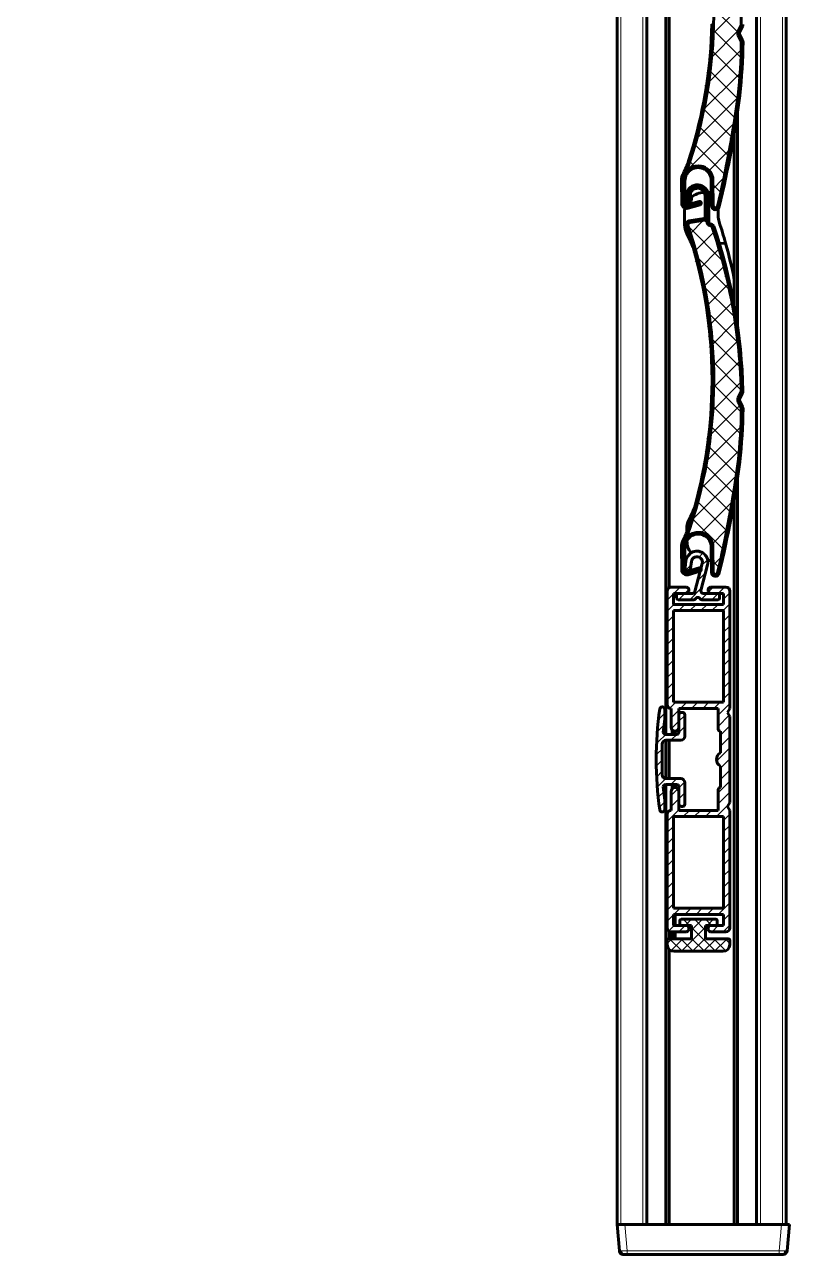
# Model space of a CAD drawing. Header units: millimetres. Extents: x 0 to 841, y 0 to 594.
# Drawn here: x 588.1 to 636.9, y 216.1 to 294.6 of the extents above; entities that cross this region are included whole.
import ezdxf

# ---------------------------------------------------------------- set-up
doc = ezdxf.new("R2010")
doc.units = ezdxf.units.MM
doc.linetypes.add('K5LT_BASIC', pattern=[0])
doc.linetypes.add('K5LT_THIN', pattern=[0])
doc.layers.add('Системный слой (1)', color=7, linetype='Continuous', true_color=0x909090)
pattern_1 = [(45, (0, 0), (-0.3535534, 0.3535534), [])]

# ---------------------------------------------------------------- blocks, each defined once
blk = doc.blocks.new('U705')
at = {"layer": 'Системный слой (1)', "color": 5, "linetype": 'K5LT_BASIC', "lineweight": 60, "true_color": 0x0000ff}
blk.add_line((634.802, 217.992), (634.802, 381.25), dxfattribs=at)
blk = doc.blocks.new('U706')
at = {"layer": 'Системный слой (1)', "color": 7, "linetype": 'K5LT_THIN', "lineweight": 18}
blk.add_line((627.552, 217.992), (627.552, 380.883), dxfattribs=at)
blk = doc.blocks.new('U707')
at = {"layer": 'Системный слой (1)', "color": 7, "linetype": 'K5LT_THIN', "lineweight": 18}
blk.add_line((635.052, 217.992), (635.052, 381.236), dxfattribs=at)
blk = doc.blocks.new('U708')
at = {"layer": 'Системный слой (1)', "color": 5, "linetype": 'K5LT_BASIC', "lineweight": 60, "true_color": 0x0000ff}
blk.add_line((627.802, 217.992), (627.802, 380.869), dxfattribs=at)
blk = doc.blocks.new('U709')
at = {"layer": 'Системный слой (1)', "color": 7, "linetype": 'K5LT_THIN', "lineweight": 18}
blk.add_line((626.152, 217.992), (626.152, 381.029), dxfattribs=at)
blk = doc.blocks.new('U710')
at = {"layer": 'Системный слой (1)', "color": 5, "linetype": 'K5LT_BASIC', "lineweight": 60, "true_color": 0x0000ff}
blk.add_line((625.902, 217.992), (625.902, 381.059), dxfattribs=at)
blk = doc.blocks.new('U711')
at = {"layer": 'Системный слой (1)', "color": 5, "linetype": 'K5LT_BASIC', "lineweight": 60, "true_color": 0x0000ff}
blk.add_line((636.702, 217.992), (636.702, 381.059), dxfattribs=at)
blk = doc.blocks.new('U712')
at = {"layer": 'Системный слой (1)', "color": 7, "linetype": 'K5LT_THIN', "lineweight": 18}
blk.add_line((636.452, 217.992), (636.452, 381.09), dxfattribs=at)
blk = doc.blocks.new('U754')
at = {"layer": 'Системный слой (1)', "color": 5, "linetype": 'K5LT_BASIC', "lineweight": 60, "true_color": 0x0000ff}
blk.add_line((629.218, 258.655), (629.218, 380.859), dxfattribs=at)
blk = doc.blocks.new('U755')
at = {"layer": 'Системный слой (1)', "color": 5, "linetype": 'K5LT_BASIC', "lineweight": 60, "true_color": 0x0000ff}
blk.add_line((629.021, 249.292), (629.021, 380.853), dxfattribs=at)

msp = doc.modelspace()

# ---------------------------------------------------------------- hatches: boundary and pattern name
at = {"layer": 'Системный слой (1)'}
h = msp.add_hatch(dxfattribs=at)
h.set_pattern_fill('Неметалл', angle=45, style=0, pattern_type=0)
h.set_pattern_definition([(45, (0, 0), (-0.7071068, 0.7071068), []), (135, (0, 0), (-0.7071068, -0.7071068), [])])
h.paths.add_polyline_path([(633.7903, 386.2725), (633.6311, 388.281), (632.6673, 393.4643), (631.9707, 395.7632), (631.8979, 395.8412), (631.8366, 395.8537), (631.8292, 395.854), (631.6896, 395.933), (631.6453, 396.0567), (631.643, 396.3575), (631.638, 396.3528), (631.5472, 396.2295), (631.4771, 396.2035), (630.568, 396.05), (630.4554, 395.9794), (630.4257, 395.8498), (630.4327, 395.8222), (631.6465, 391.064), (632.073, 386.1719), (632.0731, 386.1526), (632.1547, 386.1622), (632.7232, 386.2183), (633.2916, 386.2572)])
h.paths.add_polyline_path([(633.2629, 381.2553), (632.7232, 381.2183), (632.1547, 381.1622), (631.5863, 381.095), (631.0208, 381.0242), (630.3432, 378.8532), (630.3257, 378.8235), (630.958, 379.1823), (631.6589, 378.9889), (632.0178, 378.3565), (632.025, 378.2468), (632.0373, 376.6361), (632.0789, 376.538), (632.1776, 376.4979), (632.2758, 376.5395), (632.312, 376.6046)])
h.paths.add_polyline_path([(631.643, 375.8804), (631.638, 375.8756), (631.5472, 375.7524), (631.4771, 375.7264), (630.568, 375.5729), (630.4554, 375.5023), (630.4257, 375.3727), (630.4327, 375.3451), (631.6465, 370.5869), (632.073, 365.6948), (631.7008, 360.7982), (630.5398, 356.0268), (630.3432, 355.4532), (630.3257, 355.4235), (630.958, 355.7823), (631.6589, 355.5889), (632.0178, 354.9565), (632.025, 354.8468), (632.0373, 353.2361), (632.0789, 353.138), (632.1776, 353.0979), (632.2758, 353.1395), (632.312, 353.2046), (633.6305, 360.2971), (633.832, 363.6899), (633.8162, 363.7587), (633.6369, 364.1166), (633.6204, 364.3457), (633.6358, 364.3831), (633.8104, 364.7393), (633.8257, 364.8086), (633.6311, 367.8039), (632.6673, 372.9871), (631.9707, 375.2861), (631.8979, 375.3641), (631.8366, 375.3766), (631.8292, 375.3769), (631.6896, 375.4558), (631.6453, 375.5796)])
h.paths.add_polyline_path([(632.0373, 397.1133), (632.0789, 397.0151), (632.1777, 396.975), (632.2758, 397.0166), (632.312, 397.0817), (633.6305, 404.1742), (633.832, 407.5671), (633.8162, 407.6358), (633.6369, 407.9938), (633.6204, 408.2228), (633.6358, 408.2602), (633.8105, 408.6164), (633.8257, 408.6857), (633.6311, 411.681), (632.6673, 416.8643), (631.9707, 419.1632), (631.8979, 419.2412), (631.8366, 419.2537), (631.8292, 419.254), (631.6896, 419.333), (631.6453, 419.4567), (631.643, 419.7575), (631.638, 419.7528), (631.5472, 419.6295), (631.4771, 419.6035), (630.568, 419.45), (630.4554, 419.3794), (630.4257, 419.2498), (630.4327, 419.2222), (631.6465, 414.464), (632.073, 409.5719), (631.7008, 404.6753), (630.5398, 399.9039), (630.3432, 399.3303), (630.3257, 399.3006), (630.958, 399.6594), (631.6589, 399.466), (632.0178, 398.8336), (632.025, 398.7239)])
h.paths.add_polyline_path([(631.643, 352.4804), (631.638, 352.4756), (631.5472, 352.3524), (631.4771, 352.3264), (630.568, 352.1729), (630.4554, 352.1023), (630.4257, 351.9727), (630.4327, 351.9451), (631.6465, 347.1869), (632.073, 342.2948), (631.7008, 337.3982), (630.5398, 332.6268), (630.3432, 332.0532), (630.3257, 332.0235), (630.958, 332.3823), (631.6589, 332.1889), (632.0178, 331.5565), (632.025, 331.4468), (632.0373, 329.8361), (632.0789, 329.738), (632.1776, 329.6979), (632.2758, 329.7395), (632.312, 329.8046), (633.6305, 336.8971), (633.832, 340.2899), (633.8162, 340.3587), (633.6369, 340.7166), (633.6204, 340.9457), (633.6358, 340.9831), (633.8104, 341.3393), (633.8257, 341.4086), (633.6311, 344.4039), (632.6673, 349.5871), (631.9707, 351.8861), (631.8979, 351.9641), (631.8366, 351.9766), (631.8292, 351.9769), (631.6896, 352.0558), (631.6453, 352.1796)])
h.paths.add_polyline_path([(632.0373, 420.5133), (632.0789, 420.4151), (632.1777, 420.375), (632.2758, 420.4166), (632.312, 420.4817), (633.6305, 427.5742), (633.832, 430.9671), (633.8162, 431.0358), (633.6369, 431.3938), (633.6204, 431.6228), (633.6358, 431.6602), (633.8105, 432.0164), (633.8257, 432.0857), (633.6311, 435.081), (632.6673, 440.2643), (631.9707, 442.5632), (631.8979, 442.6412), (631.8366, 442.6537), (631.8292, 442.654), (631.6896, 442.733), (631.6453, 442.8567), (631.643, 443.1575), (631.638, 443.1528), (631.5472, 443.0295), (631.4771, 443.0035), (630.568, 442.85), (630.4554, 442.7794), (630.4257, 442.6498), (630.4327, 442.6222), (631.6465, 437.864), (632.073, 432.9719), (631.7008, 428.0753), (630.5398, 423.3039), (630.3432, 422.7303), (630.3257, 422.7006), (630.958, 423.0594), (631.6589, 422.866), (632.0178, 422.2336), (632.025, 422.1239)])
h.paths.add_polyline_path([(631.643, 329.0804), (631.638, 329.0756), (631.5472, 328.9524), (631.4771, 328.9264), (630.568, 328.7729), (630.4554, 328.7023), (630.4257, 328.5727), (630.4327, 328.5451), (631.6465, 323.7869), (632.073, 318.8948), (631.7008, 313.9982), (630.5398, 309.2268), (630.3432, 308.6532), (630.3257, 308.6235), (630.958, 308.9823), (631.6589, 308.7889), (632.0178, 308.1565), (632.025, 308.0468), (632.0373, 306.4361), (632.0789, 306.338), (632.1776, 306.2979), (632.2758, 306.3395), (632.312, 306.4046), (633.6305, 313.4971), (633.832, 316.8899), (633.8162, 316.9587), (633.6369, 317.3166), (633.6204, 317.5457), (633.6358, 317.5831), (633.8104, 317.9393), (633.8257, 318.0086), (633.6311, 321.0039), (632.6673, 326.1871), (631.9707, 328.4861), (631.8979, 328.5641), (631.8366, 328.5766), (631.8292, 328.5769), (631.6896, 328.6558), (631.6453, 328.7796)])
h.paths.add_polyline_path([(632.0373, 443.9133), (632.0789, 443.8151), (632.1777, 443.775), (632.2758, 443.8166), (632.312, 443.8817), (633.6305, 450.9742), (633.832, 454.3671), (633.8162, 454.4358), (633.6369, 454.7938), (633.6204, 455.0228), (633.6358, 455.0602), (633.8105, 455.4164), (633.8257, 455.4857), (633.6311, 458.481), (632.6673, 463.6643), (631.9707, 465.9632), (631.8979, 466.0412), (631.8366, 466.0537), (631.8292, 466.054), (631.6896, 466.133), (631.6453, 466.2567), (631.643, 466.5575), (631.638, 466.5528), (631.5472, 466.4295), (631.4771, 466.4035), (630.568, 466.25), (630.4554, 466.1794), (630.4257, 466.0498), (630.4327, 466.0222), (631.6465, 461.264), (632.073, 456.3719), (631.7008, 451.4753), (630.5398, 446.7039), (630.3432, 446.1303), (630.3257, 446.1006), (630.958, 446.4594), (631.6589, 446.266), (632.0178, 445.6336), (632.025, 445.5239)])
h.paths.add_polyline_path([(631.643, 305.6804), (631.638, 305.6756), (631.5472, 305.5524), (631.4771, 305.5264), (630.568, 305.3729), (630.4554, 305.3023), (630.4257, 305.1727), (630.4327, 305.1451), (631.6465, 300.3869), (632.073, 295.4948), (631.7008, 290.5982), (630.5398, 285.8268), (630.3432, 285.2532), (630.3257, 285.2235), (630.958, 285.5823), (631.6589, 285.3889), (632.0178, 284.7565), (632.025, 284.6468), (632.0373, 283.0361), (632.0789, 282.938), (632.1776, 282.8979), (632.2758, 282.9395), (632.312, 283.0046), (633.6305, 290.0971), (633.832, 293.4899), (633.8162, 293.5587), (633.6369, 293.9166), (633.6204, 294.1457), (633.6358, 294.1831), (633.8104, 294.5393), (633.8257, 294.6086), (633.6311, 297.6039), (632.6673, 302.7871), (631.9707, 305.0861), (631.8979, 305.1641), (631.8366, 305.1766), (631.8292, 305.1769), (631.6896, 305.2558), (631.6453, 305.3796)])
h.paths.add_polyline_path([(632.0373, 467.3133), (632.0789, 467.2151), (632.1777, 467.175), (632.2758, 467.2166), (632.312, 467.2817), (633.6305, 474.3742), (633.832, 477.7671), (633.8162, 477.8358), (633.6369, 478.1938), (633.6204, 478.4228), (633.6358, 478.4602), (633.8105, 478.8164), (633.8257, 478.8857), (633.6311, 481.881), (632.6673, 487.0643), (631.9707, 489.3632), (631.8979, 489.4412), (631.8366, 489.4537), (631.8292, 489.454), (631.6896, 489.533), (631.6453, 489.6567), (631.643, 489.9575), (631.638, 489.9528), (631.5472, 489.8295), (631.4771, 489.8035), (630.568, 489.65), (630.4554, 489.5794), (630.4257, 489.4498), (630.4327, 489.4222), (631.6465, 484.664), (632.073, 479.7719), (631.7008, 474.8753), (630.5398, 470.1039), (630.3432, 469.5303), (630.3257, 469.5006), (630.958, 469.8594), (631.6589, 469.666), (632.0178, 469.0336), (632.025, 468.9239)])
h.paths.add_polyline_path([(631.643, 282.2804), (631.638, 282.2756), (631.5472, 282.1524), (631.4771, 282.1264), (630.568, 281.9729), (630.4554, 281.9023), (630.4257, 281.7727), (630.4327, 281.7451), (631.6465, 276.9869), (632.073, 272.0948), (631.7008, 267.1982), (630.5398, 262.4268), (630.3432, 261.8532), (630.3257, 261.8235), (630.958, 262.1823), (631.6589, 261.9889), (632.0178, 261.3565), (632.025, 261.2468), (632.0373, 259.6361), (632.0789, 259.538), (632.1776, 259.4979), (632.2758, 259.5395), (632.312, 259.6046), (633.6305, 266.6971), (633.832, 270.0899), (633.8162, 270.1587), (633.6369, 270.5166), (633.6204, 270.7457), (633.6358, 270.7831), (633.8104, 271.1393), (633.8257, 271.2086), (633.6311, 274.2039), (632.6673, 279.3871), (631.9707, 281.6861), (631.8979, 281.7641), (631.8366, 281.7766), (631.8292, 281.7769), (631.6896, 281.8558), (631.6453, 281.9796)])
h.paths.add_polyline_path([(632.066, 491.373), (632.14, 491.2963), (632.2465, 491.2943), (632.3233, 491.3683), (632.3337, 491.4421), (631.023, 498.536), (629.9952, 501.7757), (629.9557, 501.8342), (629.6601, 502.1041), (629.5627, 502.312), (629.5635, 502.3525), (629.599, 502.7476), (629.5884, 502.8178), (628.3333, 505.5443), (625.5759, 510.0379), (624.1017, 511.9345), (624.0058, 511.9813), (623.9441, 511.9709), (623.9371, 511.9686), (623.7785, 511.9923), (623.6928, 512.0919), (623.5828, 512.3719), (623.5799, 512.3657), (623.5393, 512.2181), (623.4832, 512.1687), (622.6895, 511.6996), (622.6096, 511.5933), (622.6283, 511.4617), (622.6448, 511.4385), (625.4832, 507.4313), (627.6345, 503.0169), (629.0418, 498.3123), (629.6679, 493.4417), (629.6899, 492.8357), (629.6842, 492.8017), (630.1459, 493.3633), (630.8696, 493.4339), (631.4312, 492.9721), (631.4773, 492.8723)])
h = msp.add_hatch(dxfattribs=at)
h.set_pattern_fill('Металл', angle=45, style=0, pattern_type=0)
h.set_pattern_definition(pattern_1)
h.paths.add_polyline_path([(630.5537, 307.1232), (630.7297, 307.4505), (631.0856, 307.5575), (631.4129, 307.3815), (631.5223, 307.0786), (631.5341, 305.722), (631.4978, 305.6546), (631.4513, 305.6336), (630.5107, 305.4748), (630.3539, 305.3765), (630.3126, 305.1961), (630.3223, 305.1578), (631.5368, 300.392), (631.9639, 295.4926), (631.9565, 294.6309), (631.9151, 293.5942), (631.2369, 288.7231), (630.4632, 285.9048), (630.1368, 285.1328), (630.015, 284.6314), (630.0261, 283.1915), (630.1215, 282.9659), (630.3485, 282.8739), (630.4337, 282.8862), (631.1961, 283.1042), (631.2621, 283.1565), (631.2718, 283.2402), (631.2195, 283.3061), (631.1358, 283.3158), (630.3734, 283.0977), (630.2974, 283.1066), (630.2499, 283.1665), (630.2461, 283.1932), (630.235, 284.6331), (630.4765, 285.229), (631.0686, 285.4795), (631.6644, 285.238), (631.915, 284.646), (631.9273, 283.036), (632.0019, 282.8598), (632.1792, 282.7879), (632.3554, 282.8625), (632.425, 283.0041), (633.7401, 290.0866), (633.9418, 293.4792), (633.9101, 293.6168), (633.7263, 293.9836), (633.7181, 294.0982), (633.7258, 294.1169), (633.9048, 294.4818), (633.9354, 294.6206), (633.4201, 299.8757), (632.118, 304.9929), (632.0716, 305.1298), (631.9383, 305.2664), (631.8428, 305.2865), (631.8317, 305.2879), (631.7699, 305.3328), (631.7552, 305.3817), (631.7422, 307.0798), (631.5318, 307.5771), (631.0314, 307.7799), (630.5341, 307.5694), (630.3349, 307.1454), (630.2956, 306.7571), (630.332, 306.6361), (630.4432, 306.5763), (630.5641, 306.6127), (630.6239, 306.7239), (630.6239, 306.7239), (630.6637, 307.1175), (630.5587, 307.123), (630.5199, 306.7386), (630.4985, 306.7001), (630.4562, 306.688), (630.4177, 306.7094), (630.4056, 306.7517), (630.4443, 307.1343), (630.6602, 307.5357), (631.0966, 307.6669), (631.4981, 307.451), (631.6322, 307.079), (631.6453, 305.3796), (631.7103, 305.233), (631.8292, 305.1769), (631.8366, 305.1766), (631.9361, 305.1383), (631.9707, 305.0861), (633.2899, 299.9817), (633.6311, 297.6039), (633.8257, 294.6086), (633.8104, 294.5393), (633.6358, 294.1831), (633.6212, 293.954), (633.6369, 293.9166), (633.8162, 293.5587), (633.832, 293.4899), (633.6305, 290.0971), (632.312, 283.0046), (632.2493, 282.9184), (632.144, 282.9018), (632.0578, 282.9645), (632.0373, 283.0361), (632.025, 284.6468), (631.7416, 285.3164), (631.0677, 285.5895), (630.3981, 285.3061), (630.125, 284.6323), (630.1361, 283.1923), (630.1987, 283.0443), (630.3477, 282.9839), (630.4036, 282.9919), (631.1448, 283.204), (631.1467, 283.2038), (631.1478, 283.2023), (631.1476, 283.2004), (631.1461, 283.1992), (630.4019, 282.9863), (630.2387, 283.0076), (630.1384, 283.1381), (630.131, 283.1921), (630.12, 284.6323), (630.3432, 285.2532), (631.5998, 290.0003), (632.0703, 294.8884), (631.7421, 299.7881), (630.6241, 304.5697), (630.4327, 305.1451), (630.4409, 305.2778), (630.5405, 305.3659), (630.568, 305.3729), (631.4771, 305.5264), (631.6068, 305.6077), (631.638, 305.6756), (631.6273, 307.0789), (631.4511, 307.4951), (631.0323, 307.6649), (630.6161, 307.4888), (630.4498, 307.1386), (630.4106, 306.7511), (630.5149, 306.7392)])
h = msp.add_hatch(dxfattribs=at)
h.set_pattern_fill('Металл', angle=45, style=0, pattern_type=0)
h.set_pattern_definition(pattern_1)
h.paths.add_polyline_path([(630.5537, 283.7232), (630.7297, 284.0505), (631.0856, 284.1575), (631.4129, 283.9815), (631.5223, 283.6786), (631.5341, 282.322), (631.4978, 282.2546), (631.4513, 282.2336), (630.5107, 282.0748), (630.3539, 281.9765), (630.3126, 281.7961), (630.3223, 281.7578), (631.5368, 276.992), (631.9639, 272.0926), (631.9565, 271.2309), (631.9151, 270.1942), (631.2369, 265.3231), (630.4632, 262.5048), (630.1368, 261.7328), (630.015, 261.2314), (630.0261, 259.7915), (630.1215, 259.5659), (630.3485, 259.4739), (630.4337, 259.4862), (631.1961, 259.7042), (631.2621, 259.7565), (631.2718, 259.8402), (631.2195, 259.9061), (631.1358, 259.9158), (630.3734, 259.6977), (630.2974, 259.7066), (630.2499, 259.7665), (630.2461, 259.7932), (630.235, 261.2331), (630.4765, 261.829), (631.0686, 262.0795), (631.6644, 261.838), (631.915, 261.246), (631.9273, 259.636), (632.0019, 259.4598), (632.1792, 259.3879), (632.3554, 259.4625), (632.425, 259.6041), (633.7401, 266.6866), (633.9418, 270.0792), (633.9101, 270.2168), (633.7263, 270.5836), (633.7181, 270.6982), (633.7258, 270.7169), (633.9048, 271.0818), (633.9354, 271.2206), (633.4201, 276.4757), (632.118, 281.5929), (632.0716, 281.7298), (631.9383, 281.8664), (631.8428, 281.8865), (631.8317, 281.8879), (631.7699, 281.9328), (631.7552, 281.9817), (631.7422, 283.6798), (631.5318, 284.1771), (631.0314, 284.3799), (630.5341, 284.1694), (630.3349, 283.7454), (630.2956, 283.3571), (630.332, 283.2361), (630.4432, 283.1763), (630.5641, 283.2127), (630.6239, 283.3239), (630.6239, 283.3239), (630.6637, 283.7175), (630.5587, 283.723), (630.5199, 283.3386), (630.4985, 283.3001), (630.4562, 283.288), (630.4177, 283.3094), (630.4056, 283.3517), (630.4443, 283.7343), (630.6602, 284.1357), (631.0966, 284.2669), (631.4981, 284.051), (631.6322, 283.679), (631.6453, 281.9796), (631.7103, 281.833), (631.8292, 281.7769), (631.8366, 281.7766), (631.9361, 281.7383), (631.9707, 281.6861), (633.2899, 276.5817), (633.6311, 274.2039), (633.8257, 271.2086), (633.8104, 271.1393), (633.6358, 270.7831), (633.6212, 270.554), (633.6369, 270.5166), (633.8162, 270.1587), (633.832, 270.0899), (633.6305, 266.6971), (632.312, 259.6046), (632.2493, 259.5184), (632.144, 259.5018), (632.0578, 259.5645), (632.0373, 259.6361), (632.025, 261.2468), (631.7416, 261.9164), (631.0677, 262.1895), (630.3981, 261.9061), (630.125, 261.2323), (630.1361, 259.7923), (630.1987, 259.6443), (630.3477, 259.5839), (630.4036, 259.5919), (631.1448, 259.804), (631.1467, 259.8038), (631.1478, 259.8023), (631.1476, 259.8004), (631.1461, 259.7992), (630.4019, 259.5863), (630.2387, 259.6076), (630.1384, 259.7381), (630.131, 259.7921), (630.12, 261.2323), (630.3432, 261.8532), (631.5998, 266.6003), (632.0703, 271.4884), (631.7421, 276.3881), (630.6241, 281.1697), (630.4327, 281.7451), (630.4409, 281.8778), (630.5405, 281.9659), (630.568, 281.9729), (631.4771, 282.1264), (631.6068, 282.2077), (631.638, 282.2756), (631.6273, 283.6789), (631.4511, 284.0951), (631.0323, 284.2649), (630.6161, 284.0888), (630.4498, 283.7386), (630.4106, 283.3511), (630.5149, 283.3392)])
h = msp.add_hatch(dxfattribs=at)
h.set_pattern_fill('Металл', angle=45, style=0, pattern_type=0)
h.set_pattern_definition(pattern_1)
h.paths.add_polyline_path([(630.5962, 259.8981), (630.6427, 260.3262), (630.772, 260.5624), (631.0305, 260.638), (631.2668, 260.5087), (631.3423, 260.2502), (631.3334, 260.201), (630.8744, 258.4057), (630.8062, 258.3147), (630.7309, 258.294), (629.7985, 258.2921), (629.7278, 258.2628), (629.6985, 258.1921), (629.6985, 257.9921), (629.7278, 257.9213), (629.7985, 257.8921), (630.7976, 257.8921), (630.9037, 257.936), (630.9275, 257.9671), (631.0186, 258.0369), (631.1324, 258.022), (631.1873, 257.9671), (631.2784, 257.8972), (631.3172, 257.8921), (632.3485, 257.8921), (632.4192, 257.9213), (632.4485, 257.9921), (632.4485, 258.1921), (632.4192, 258.2628), (632.3485, 258.2921), (631.4017, 258.291), (631.2946, 258.3352), (631.2501, 258.4422), (631.2549, 258.4802), (631.6754, 260.113), (631.5999, 260.646), (631.1696, 260.9696), (630.6365, 260.8941), (630.313, 260.4638), (630.2948, 260.3636), (630.2487, 259.9359), (630.2862, 259.8075), (630.4035, 259.7433), (630.5319, 259.7808), (630.5962, 259.8981)])
h = msp.add_hatch(dxfattribs=at)
h.set_pattern_fill('Металл', angle=45, style=0, pattern_type=0)
h.set_pattern_definition(pattern_1)
h.paths.add_polyline_path([(632.3485, 249.6421), (632.3925, 249.536), (632.4985, 249.4921), (632.4985, 248.1251), (632.2656, 247.8215), (632.3155, 247.4421), (632.4985, 247.259), (632.4985, 245.8921), (632.3925, 245.8481), (632.3485, 245.7421), (632.3485, 244.4421), (629.8485, 244.4421), (629.8485, 245.6421), (629.7753, 245.8188), (629.5985, 245.8921), (629.4217, 245.8188), (629.3485, 245.6421), (629.3485, 244.4421), (629.1717, 244.3688), (629.0985, 244.1921), (629.0985, 236.9421), (629.1717, 236.7653), (629.3485, 236.6921), (630.3235, 236.6921), (630.4296, 236.736), (630.4735, 236.8421), (630.4735, 236.9421), (630.4296, 237.0481), (630.3235, 237.0921), (629.4985, 237.0921), (629.4985, 237.7921), (632.6985, 237.7921), (632.6985, 237.0921), (631.8735, 237.0921), (631.7675, 237.0481), (631.7235, 236.9421), (631.7235, 236.8421), (631.7675, 236.736), (631.8735, 236.6921), (632.8485, 236.6921), (633.0253, 236.7653), (633.0985, 236.9421), (633.0985, 244.4421), (632.9485, 244.6921), (633.0985, 244.9421), (633.0985, 250.4421), (632.9485, 250.6921), (633.0985, 250.9421), (633.0985, 258.4421), (633.0253, 258.6188), (632.8485, 258.6921), (631.8735, 258.6921), (631.7675, 258.6481), (631.7235, 258.5421), (631.7235, 258.4421), (631.7675, 258.336), (631.8735, 258.2921), (632.6985, 258.2921), (632.6985, 257.5921), (629.4985, 257.5921), (629.4985, 258.2921), (630.3235, 258.2921), (630.4296, 258.336), (630.4735, 258.4421), (630.4735, 258.5421), (630.4296, 258.6481), (630.3235, 258.6921), (629.3485, 258.6921), (629.1717, 258.6188), (629.0985, 258.4421), (629.0985, 251.1921), (629.1717, 251.0153), (629.3485, 250.9421), (629.3485, 249.7421), (629.4217, 249.5653), (629.5985, 249.4921), (629.7753, 249.5653), (629.8485, 249.7421), (629.8485, 250.9421), (632.3485, 250.9421)])
h.paths.add_polyline_path([(632.6985, 251.3421), (629.4985, 251.3421), (629.4985, 257.1921), (632.6985, 257.1921)])
h.paths.add_polyline_path([(629.4985, 238.1921), (629.4985, 244.0421), (632.6985, 244.0421), (632.6985, 238.1921)])
h = msp.add_hatch(dxfattribs=at)
h.set_pattern_fill('Металл', angle=45, style=0, pattern_type=0)
h.set_pattern_definition(pattern_1)
h.paths.add_polyline_path([(629.0243, 248.9171), (629.9735, 248.9171), (630.1503, 248.9903), (630.2235, 249.1671), (630.2235, 250.5421), (630.1796, 250.6481), (630.0735, 250.6921), (629.9985, 250.6921), (629.8925, 250.6481), (629.8485, 250.5421), (629.8485, 249.4421), (629.8046, 249.336), (629.6985, 249.2921), (628.9993, 249.2921), (628.8933, 249.336), (628.8493, 249.4421), (628.9468, 250.2776), (628.9485, 250.3066), (628.9485, 250.8921), (628.9046, 250.9981), (628.7985, 251.0421), (628.7789, 251.0421), (628.6728, 250.9981), (628.6304, 250.9135), (628.4223, 246.674), (628.6304, 244.4706), (628.689, 244.3719), (628.7789, 244.3421), (628.7985, 244.3421), (628.9046, 244.386), (628.9485, 244.4921), (628.9485, 245.0775), (628.9468, 245.1065), (628.8493, 245.9421), (628.8933, 246.0481), (628.9993, 246.0921), (629.6985, 246.0921), (629.8046, 246.0481), (629.8485, 245.9421), (629.8485, 244.8421), (629.8925, 244.736), (629.9985, 244.6921), (630.0735, 244.6921), (630.1796, 244.736), (630.2235, 244.8421), (630.2235, 246.2171), (630.1503, 246.3938), (629.9735, 246.4671), (629.0243, 246.4671), (628.8476, 246.5403), (628.7743, 246.7171), (628.7743, 248.6671), (628.8476, 248.8438)])
h = msp.add_hatch(dxfattribs=at)
h.set_pattern_fill('Неметалл', angle=45, style=0, pattern_type=0)
h.set_pattern_definition([(45, (0, 0), (-0.3535534, 0.3535534), []), (135, (0, 0), (-0.3535534, -0.3535534), [])])
h.paths.add_polyline_path([(630.6485, 236.2416), (629.1985, 236.2416), (629.1278, 236.2123), (629.0985, 236.1416), (629.0985, 235.8666), (629.223, 235.5661), (629.5235, 235.4416), (632.6735, 235.4416), (632.974, 235.5661), (633.0985, 235.8666), (633.0985, 236.1416), (633.0692, 236.2123), (632.9985, 236.2416), (631.5485, 236.2416), (631.5485, 237.0916), (632.1985, 237.0931), (632.2692, 237.1223), (632.2985, 237.1931), (632.2985, 237.3931), (632.2692, 237.4638), (632.1985, 237.4931), (629.9985, 237.4916), (629.9278, 237.4623), (629.8985, 237.3916), (629.8985, 237.1916), (629.9278, 237.1209), (629.9891, 237.0921), (630.3235, 237.0921), (630.3351, 237.0916), (630.6485, 237.0916)])

# ---------------------------------------------------------------- linework, layer by layer
at = {"layer": 'Системный слой (1)', "color": 5, "linetype": 'K5LT_BASIC', "lineweight": 60, "true_color": 0x0000ff}
for p, q in [((631.9565, 294.6309), (631.9151, 293.5942)), ((633.6358, 294.1831), (633.8104, 294.5393)), ((633.8104, 294.5393), (633.6358, 294.1831)), ((633.7258, 294.1169), (633.9048, 294.4818)), ((633.6369, 293.9166), (633.8162, 293.5587)), ((633.8162, 293.5587), (633.6369, 293.9166)), ((633.9101, 293.6168), (633.7263, 293.9836)), ((633.5836, 275.454), (633.5836, 288.9728)), ((633.3867, 276.6636), (633.3867, 287.7279)), ((630.3432, 285.2532), (630.3257, 285.2235)), ((630.015, 284.6314), (630.0261, 283.1915)), ((630.131, 283.1921), (630.12, 284.6323)), ((630.125, 284.6323), (630.1361, 283.1923)), ((630.2461, 283.1932), (630.235, 284.6331)), ((631.915, 284.646), (631.9273, 283.036)), ((632.0373, 283.0361), (632.025, 284.6468)), ((632.025, 284.6468), (632.0373, 283.0361)), ((630.3349, 283.7454), (630.2956, 283.3571)), ((630.4056, 283.3517), (630.4443, 283.7343)), ((630.4498, 283.7386), (630.4106, 283.3511)), ((630.5149, 283.3392), (630.5537, 283.7232)), ((630.5587, 283.723), (630.5199, 283.3386)), ((630.6637, 283.7175), (630.5587, 283.723)), ((630.6239, 283.3239), (630.6637, 283.7175)), ((631.4417, 283.8839), (631.4747, 283.8841)), ((631.5223, 283.6786), (631.5341, 282.322)), ((631.5884, 283.885), (631.5938, 283.8851)), ((631.638, 282.2756), (631.6273, 283.6789)), ((631.6322, 283.679), (631.6453, 281.9796)), ((631.7098, 283.8859), (631.8417, 283.8869)), ((631.7552, 281.9817), (631.7422, 283.6798)), ((631.1358, 283.3158), (630.3734, 283.0977)), ((631.1461, 283.1992), (630.4019, 282.9863)), ((630.4036, 282.9919), (631.1448, 283.204)), ((630.4106, 283.3511), (630.5149, 283.3392)), ((630.4337, 282.8862), (631.1961, 283.1042)), ((632.3496, 282.8568), (632.3531, 282.3932)), ((630.2073, 281.8351), (630.2012, 282.6244)), ((631.4513, 282.2336), (630.5107, 282.0748)), ((631.4771, 282.1264), (630.568, 281.9729)), ((630.568, 281.9729), (631.4771, 282.1264)), ((631.643, 282.2804), (631.638, 282.2756)), ((631.6453, 281.9796), (631.643, 282.2804)), ((631.8292, 281.7769), (631.8366, 281.7766)), ((631.8366, 281.7766), (631.8292, 281.7769)), ((630.6531, 280.6278), (630.6857, 280.628)), ((630.6764, 280.628), (630.6537, 280.6278)), ((630.6989, 280.584), (630.6764, 280.628)), ((630.6857, 280.628), (630.6764, 280.628)), ((632.4235, 280.6413), (632.8316, 280.6444)), ((631.9565, 271.2309), (631.9151, 270.1942)), ((633.6358, 270.7831), (633.8104, 271.1393)), ((633.8104, 271.1393), (633.6358, 270.7831)), ((633.7258, 270.7169), (633.9048, 271.0818)), ((633.6369, 270.5166), (633.8162, 270.1587)), ((633.8162, 270.1587), (633.6369, 270.5166)), ((633.9101, 270.2168), (633.7263, 270.5836)), ((633.5836, 217.9921), (633.5836, 265.5728)), ((633.3867, 217.9921), (633.3867, 264.3279)), ((630.7838, 263.6283), (630.8067, 263.6286)), ((630.7849, 263.6308), (630.7843, 263.6307)), ((630.8067, 263.6286), (630.8071, 263.6294)), ((630.8069, 263.6286), (630.8067, 263.6286)), ((630.3574, 262.2125), (630.3559, 262.4145)), ((630.3432, 261.8532), (630.3257, 261.8235)), ((630.3618, 261.6253), (630.3613, 261.6826)), ((630.015, 261.2314), (630.0261, 259.7915)), ((630.131, 259.7921), (630.12, 261.2323)), ((630.125, 261.2323), (630.1361, 259.7923)), ((630.2461, 259.7932), (630.235, 261.2331)), ((631.915, 261.246), (631.9273, 259.636)), ((632.0373, 259.6361), (632.025, 261.2468)), ((632.025, 261.2468), (632.0373, 259.6361)), ((630.2948, 260.3636), (630.2487, 259.9359)), ((631.1358, 259.9158), (630.3734, 259.6977)), ((630.5962, 259.8981), (630.6427, 260.3262)), ((631.3334, 260.201), (630.8744, 258.4057)), ((631.2549, 258.4802), (631.6754, 260.113)), ((631.9216, 260.3869), (631.6909, 260.3851)), ((631.1461, 259.7992), (630.4019, 259.5863)), ((630.4036, 259.5919), (631.1448, 259.804)), ((630.4337, 259.4862), (631.1961, 259.7042)), ((629.0985, 258.4421), (629.0985, 251.1921)), ((630.3235, 258.6921), (629.3485, 258.6921)), ((630.4735, 258.4421), (630.4735, 258.5421)), ((631.7235, 258.5421), (631.7235, 258.4421)), ((632.8485, 258.6921), (631.8735, 258.6921)), ((633.0985, 250.9421), (633.0985, 258.4421)), ((629.4985, 257.5921), (629.4985, 258.2921)), ((629.4985, 258.2921), (630.3235, 258.2921)), ((632.6985, 257.5921), (629.4985, 257.5921)), ((629.6985, 258.1921), (629.6985, 257.9921)), ((630.7309, 258.294), (629.7985, 258.2921)), ((629.7985, 257.8921), (630.7976, 257.8921)), ((631.3172, 257.8921), (632.3485, 257.8921)), ((632.3485, 258.2921), (631.4017, 258.291)), ((631.8735, 258.2921), (632.6985, 258.2921)), ((632.4485, 257.9921), (632.4485, 258.1921)), ((632.6985, 258.2921), (632.6985, 257.5921)), ((629.4985, 257.1921), (629.4985, 251.3421)), ((632.6985, 257.1921), (629.4985, 257.1921)), ((632.6985, 251.3421), (632.6985, 257.1921)), ((629.4985, 251.3421), (632.6985, 251.3421)), ((628.7985, 251.0421), (628.7789, 251.0421)), ((628.9485, 250.3066), (628.9485, 250.8921)), ((629.3485, 250.9421), (629.3485, 249.7421)), ((629.8485, 250.9421), (632.3485, 250.9421)), ((629.8485, 249.7421), (629.8485, 250.9421)), ((629.8485, 250.5421), (629.8485, 249.4421)), ((630.0735, 250.6921), (629.9985, 250.6921)), ((630.2235, 249.1671), (630.2235, 250.5421)), ((632.3485, 250.9421), (632.3485, 249.6421)), ((632.9485, 250.6921), (633.0985, 250.9421)), ((633.0985, 250.4421), (632.9485, 250.6921)), ((628.8493, 249.4421), (628.9468, 250.2776)), ((633.0985, 244.9421), (633.0985, 250.4421)), ((629.6985, 249.2921), (628.9993, 249.2921)), ((629.0206, 246.4671), (629.0206, 248.917)), ((629.0243, 248.9171), (629.9735, 248.9171)), ((629.2175, 246.4671), (629.2175, 248.9171)), ((629.4171, 249.2921), (629.4171, 249.5701)), ((629.614, 249.2921), (629.614, 249.4925)), ((632.4985, 249.4921), (632.4985, 248.1251)), ((628.7743, 246.7171), (628.7743, 248.6671)), ((632.4985, 247.259), (632.4985, 245.8921)), ((628.9468, 245.1065), (628.8493, 245.9421)), ((628.9993, 246.0921), (629.6985, 246.0921)), ((629.0206, 217.9921), (629.0206, 246.0921)), ((629.9735, 246.4671), (629.0243, 246.4671)), ((629.4171, 245.814), (629.4171, 246.0921)), ((629.614, 245.8916), (629.614, 246.0921)), ((629.8485, 245.9421), (629.8485, 244.8421)), ((630.2235, 244.8421), (630.2235, 246.2171)), ((628.9485, 244.4921), (628.9485, 245.0775)), ((629.3485, 245.6421), (629.3485, 244.4421)), ((629.8485, 244.4421), (629.8485, 245.6421)), ((632.3485, 245.7421), (632.3485, 244.4421)), ((628.7789, 244.3421), (628.7985, 244.3421)), ((629.0985, 244.1921), (629.0985, 236.9421)), ((632.3485, 244.4421), (629.8485, 244.4421)), ((629.9985, 244.6921), (630.0735, 244.6921)), ((632.9485, 244.6921), (633.0985, 244.9421)), ((633.0985, 244.4421), (632.9485, 244.6921)), ((633.0985, 236.9421), (633.0985, 244.4421)), ((629.4985, 244.0421), (629.4985, 238.1921)), ((632.6985, 244.0421), (629.4985, 244.0421)), ((632.6985, 238.1921), (632.6985, 244.0421)), ((629.4985, 238.1921), (632.6985, 238.1921)), ((629.4985, 237.7921), (632.6985, 237.7921)), ((629.4985, 237.0921), (629.4985, 237.7921)), ((629.614, 237.0921), (629.614, 237.7921)), ((629.8985, 237.3916), (629.8985, 237.1916)), ((632.1985, 237.4931), (629.9985, 237.4916)), ((632.2985, 237.1931), (632.2985, 237.3931)), ((632.6985, 237.7921), (632.6985, 237.0921)), ((629.2175, 236.2416), (629.2175, 236.7291)), ((629.3485, 236.6921), (630.3235, 236.6921)), ((629.4171, 236.2416), (629.4171, 236.6921)), ((630.3235, 237.0921), (629.4985, 237.0921)), ((629.614, 236.2416), (629.614, 236.6921)), ((629.9985, 237.0916), (630.6485, 237.0916)), ((630.4735, 236.8421), (630.4735, 236.9421)), ((630.6485, 237.0916), (630.6485, 236.2416)), ((631.5485, 237.0916), (632.1985, 237.0931)), ((631.5485, 236.2416), (631.5485, 237.0916)), ((631.7235, 236.9421), (631.7235, 236.8421)), ((632.6985, 237.0921), (631.8735, 237.0921)), ((631.8735, 236.6921), (632.8485, 236.6921)), ((629.0985, 236.1416), (629.0985, 235.8666)), ((630.6485, 236.2416), (629.1985, 236.2416)), ((629.2175, 217.9921), (629.2175, 235.5717)), ((632.9985, 236.2416), (631.5485, 236.2416)), ((633.0985, 235.8666), (633.0985, 236.1416)), ((629.5235, 235.4416), (632.6735, 235.4416)), ((626.0484, 216.3203), (625.9021, 217.9921)), ((625.9021, 217.9921), (626.1521, 217.9921)), ((626.1521, 217.9921), (627.5521, 217.9921)), ((627.5521, 217.9921), (627.7521, 217.9921)), ((634.8521, 217.9921), (627.7521, 217.9921)), ((634.8521, 217.9921), (635.0521, 217.9921)), ((635.0521, 217.9921), (636.4521, 217.9921)), ((636.4521, 217.9921), (636.7021, 217.9921)), ((636.7021, 217.9921), (636.9021, 217.9921)), ((636.9021, 217.9921), (636.7558, 216.3203)), ((626.3702, 216.0921), (626.2974, 216.0921)), ((626.5465, 216.0921), (626.3702, 216.0921)), ((636.2577, 216.0921), (626.5465, 216.0921)), ((636.434, 216.0921), (636.2577, 216.0921)), ((636.5068, 216.0921), (636.434, 216.0921))]:
    msp.add_line(p, q, dxfattribs=at)
at = {"layer": 'Системный слой (1)', "color": 7, "linetype": 'K5LT_THIN', "lineweight": 18}
for p, q in [((626.4002, 217.9921), (626.5465, 216.3203)), ((636.2577, 216.3203), (636.404, 217.9921)), ((626.5465, 216.0921), (626.5465, 216.3203)), ((626.5465, 216.3203), (636.2577, 216.3203)), ((636.2577, 216.0921), (636.2577, 216.3203))]:
    msp.add_line(p, q, dxfattribs=at)
at = {"layer": 'Системный слой (1)', "color": 5, "linetype": 'K5LT_BASIC', "lineweight": 60, "true_color": 0x0000ff}
for centre, radius, start, end in [((601.8803, 295.3273), 30.1932, 340.509084, 18.97563), ((601.8803, 295.3273), 30.1932, 340.509084, 18.97563), ((599.0515, 293.8532), 34.7824, 1.244374, 6.190325), ((599.0515, 293.8532), 34.7824, 1.244374, 6.190325), ((633.6758, 294.6053), 0.15, 333.873558, 1.244374), ((633.6758, 294.6053), 0.15, 333.873558, 1.244374), ((633.6355, 294.614), 0.3, 333.873558, 1.261432), ((633.9051, 294.051), 0.3, 153.873558, 206.605959), ((633.9051, 294.051), 0.3, 153.873558, 206.605959), ((633.8605, 294.0508), 0.15, 153.873558, 206.605959), ((601.6801, 295.3211), 30.2842, 341.884568, 356.731068), ((599.0515, 293.8532), 34.7824, 353.800611, 359.401564), ((599.0515, 293.8532), 34.7824, 353.800611, 359.401564), ((599.0417, 293.8522), 34.9022, 353.806214, 359.387718), ((633.6821, 293.4915), 0.15, 359.401564, 26.605959), ((633.6821, 293.4915), 0.15, 359.401564, 26.605959), ((633.6419, 293.4824), 0.3, 359.387718, 26.605959), ((565.1813, 299.1535), 69.0458, 346.473976, 352.463058), ((565.1813, 299.1535), 69.0458, 346.473976, 352.463058), ((565.1813, 299.1535), 69.1558, 346.495483, 352.466286), ((625.7111, 287.4594), 5, 332.268652, 341.884568), ((631.075, 284.6395), 1.06, 152.268652, 180.438609), ((631.075, 284.6395), 0.955, 140.019394, 180.437529), ((631.075, 284.6395), 0.95, 0.438655, 180.438609), ((631.075, 284.6395), 0.84, 0.438609, 180.438609), ((631.075, 284.6395), 0.95, 0.438655, 142.072278), ((631.0368, 283.6744), 0.7055, 0.438756, 174.228392), ((631.0368, 283.6744), 0.5955, 0.438609, 174.229346), ((631.0368, 283.6744), 0.5905, 0.432922, 173.762827), ((631.4512, 282.6339), 1.25, 137.165056, 137.546998), ((631.0368, 283.6744), 0.4855, 0.499886, 174.229528), ((631.4512, 282.6339), 1.25, 90.43699, 129.787355), ((631.8455, 283.387), 0.5, 81.332764, 90.43699), ((630.3461, 283.1939), 0.32, 180.438609, 285.89065), ((630.3461, 283.1939), 0.215, 180.489577, 285.048512), ((630.3461, 283.1939), 0.21, 180.438609, 285.89065), ((631.4512, 282.6339), 1.25, 167.893283, 180.434818), ((630.3461, 283.1939), 0.1, 180.438609, 285.89065), ((631.4512, 282.6339), 1.25, 162.794789, 163.027414), ((631.4512, 282.6339), 1.25, 152.042231, 157.70518), ((630.4598, 283.3405), 0.165, 174.228386, 354.229346), ((630.4628, 283.3451), 0.0575, 173.477868, 353.477868), ((631.4512, 282.6339), 1.25, 145.088072, 146.473987), ((631.166, 283.21), 0.11, 285.89065, 105.89065), ((631.1454, 283.2016), 0.0025, 285.964925, 105.964925), ((632.1773, 283.0379), 0.25, 180.438609, 352.231103), ((632.1766, 283.0372), 0.1393, 180.438655, 346.473976), ((632.1766, 283.0372), 0.1393, 180.438655, 346.473976), ((630.551, 281.8363), 0.2418, 99.584689, 198.954195), ((630.5969, 281.8016), 0.1737, 99.584689, 198.97563), ((630.5969, 281.8016), 0.1737, 99.584689, 198.97563), ((631.4347, 282.3322), 0.1, 279.584689, 354.132648), ((631.4438, 282.3236), 0.2, 279.584689, 346.123261), ((631.4438, 282.3236), 0.2, 279.584689, 346.123261), ((631.8547, 281.9848), 0.2095, 181.437826, 263.011771), ((631.8547, 281.9848), 0.2095, 181.437826, 263.011771), ((631.855, 281.985), 0.0998, 181.880187, 256.486384), ((631.8434, 281.9365), 0.05, 256.486384, 269.37911), ((631.8401, 281.6372), 0.2493, 21.800731, 89.37911), ((633.6031, 282.4028), 1.25, 180.438609, 198.178827), ((601.6352, 271.9054), 32.3973, 15.649132, 18.178827), ((631.4573, 281.8447), 1.25, 180.441034, 206.509069), ((601.6801, 271.9211), 30.2842, 358.694048, 18.954195), ((611.6843, 271.9823), 20.8461, 24.502226, 26.509069), ((601.8803, 271.9273), 30.1932, 340.509084, 18.97563), ((601.8803, 271.9273), 30.1932, 340.509084, 18.97563), ((631.8401, 281.6372), 0.1394, 20.519897, 91.461626), ((631.8401, 281.6372), 0.1394, 20.519897, 91.461626), ((599.0397, 270.4526), 34.7943, 6.189324, 18.8357), ((599.0397, 270.4526), 34.7943, 6.189324, 18.8357), ((599.0417, 270.4522), 34.9022, 1.261432, 18.851739), ((611.6843, 271.9823), 20.8461, 23.857656, 24.502226), ((611.6849, 271.9823), 20.8461, 23.86929, 24.502185), ((601.6352, 271.9054), 32.3973, 11.459436, 15.649132), ((599.0515, 270.4532), 34.7824, 1.244374, 6.190325), ((599.0515, 270.4532), 34.7824, 1.244374, 6.190325), ((633.6758, 271.2053), 0.15, 333.873558, 1.244374), ((633.6758, 271.2053), 0.15, 333.873558, 1.244374), ((633.6355, 271.214), 0.3, 333.873558, 1.261432), ((601.6801, 271.9211), 30.2842, 341.884568, 356.731068), ((633.9051, 270.651), 0.3, 153.873558, 206.605959), ((633.9051, 270.651), 0.3, 153.873558, 206.605959), ((633.8605, 270.6508), 0.15, 153.873558, 206.605959), ((633.6821, 270.0915), 0.15, 359.401564, 26.605959), ((633.6821, 270.0915), 0.15, 359.401564, 26.605959), ((633.6419, 270.0824), 0.3, 359.387718, 26.605959), ((599.0515, 270.4532), 34.7824, 353.800611, 359.401564), ((599.0515, 270.4532), 34.7824, 353.800611, 359.401564), ((599.0417, 270.4522), 34.9022, 353.806214, 359.387718), ((565.1813, 275.7535), 69.0458, 346.473976, 352.463058), ((565.1813, 275.7535), 69.0458, 346.473976, 352.463058), ((565.1813, 275.7535), 69.1558, 346.495483, 352.466286), ((611.6843, 271.9823), 20.8461, 334.367903, 336.382461), ((611.6849, 271.9823), 20.8461, 336.375033, 336.831752), ((611.6843, 271.9823), 20.8461, 336.382461, 336.843343), ((625.7111, 264.0594), 5, 332.268652, 341.884568), ((631.6059, 262.4237), 1.25, 154.367903, 180.422513), ((631.075, 261.2395), 1.06, 152.268652, 180.438609), ((631.075, 261.2395), 0.955, 140.019394, 180.437529), ((631.075, 261.2395), 0.95, 0.438655, 180.438609), ((631.075, 261.2395), 0.84, 0.438609, 180.438609), ((631.075, 261.2395), 0.95, 0.438655, 142.072278), ((631.6117, 261.6345), 1.25, 180.422513, 217.092435), ((630.9942, 260.2884), 0.7034, 345.558022, 173.858842), ((630.4224, 259.917), 0.1747, 173.789676, 353.79705), ((630.9925, 260.2882), 0.3519, 345.656926, 173.79705), ((631.166, 259.81), 0.11, 285.89065, 105.89065), ((631.6117, 261.6345), 1.25, 255.361157, 256.458975), ((630.3461, 259.7939), 0.32, 180.438609, 285.89065), ((630.3461, 259.7939), 0.215, 180.489577, 285.048512), ((630.3461, 259.7939), 0.21, 180.438609, 285.89065), ((630.3461, 259.7939), 0.1, 180.438609, 285.89065), ((631.1454, 259.8016), 0.0025, 285.964925, 105.964925), ((632.1773, 259.6379), 0.25, 180.438609, 352.231103), ((632.1766, 259.6372), 0.1393, 180.438655, 346.473976), ((632.1766, 259.6372), 0.1393, 180.438655, 346.473976), ((629.3485, 258.4421), 0.25, 90, 180), ((630.3235, 258.5421), 0.15, 0, 90), ((630.3235, 258.4421), 0.15, 270, 0), ((630.7305, 258.4424), 0.1484, 270.119659, 345.656926), ((631.4016, 258.4424), 0.1515, 165.558022, 270.06627), ((631.8735, 258.5421), 0.15, 90, 180), ((631.8735, 258.4421), 0.15, 180, 270), ((632.8485, 258.4421), 0.25, 0, 90), ((629.7985, 258.1921), 0.1, 89.999958, 179.999916), ((629.7985, 257.9921), 0.1, 180, 270), ((630.7976, 258.0421), 0.15, 270, 330), ((631.0574, 257.8921), 0.15, 30, 150), ((631.3172, 258.0421), 0.15, 210, 270), ((632.3485, 258.1921), 0.1, 0, 90), ((632.3485, 257.9921), 0.1, 270, 0), ((650.9693, 247.6921), 22.57, 171.794166, 188.205833), ((628.7789, 250.8921), 0.15, 90, 171.794166), ((628.7985, 250.8921), 0.15, 0, 90), ((629.3485, 251.1921), 0.25, 180, 270), ((629.9985, 250.5421), 0.15, 90, 180), ((630.0735, 250.5421), 0.15, 0, 90), ((628.6985, 250.3066), 0.25, 353.344585, 0), ((629.5985, 249.7421), 0.25, 180, 0), ((629.0243, 248.6671), 0.25, 90, 180), ((628.9993, 249.4421), 0.15, 180, 270), ((629.6985, 249.4421), 0.15, 270, 0), ((629.9735, 249.1671), 0.25, 270, 0), ((632.4985, 249.6421), 0.15, 180, 270), ((632.7485, 247.6921), 0.5, 120, 240), ((629.0243, 246.7171), 0.25, 180, 270), ((628.9993, 245.9421), 0.15, 90, 180), ((629.5985, 245.6421), 0.25, 0, 180), ((629.6985, 245.9421), 0.15, 0, 90), ((629.9735, 246.2171), 0.25, 0, 90), ((632.4985, 245.7421), 0.15, 90, 180), ((628.6985, 245.0775), 0.25, 0, 6.655415), ((628.7789, 244.4921), 0.15, 188.205833, 270), ((628.7985, 244.4921), 0.15, 270, 0), ((629.3485, 244.1921), 0.25, 90, 180), ((629.9985, 244.8421), 0.15, 180, 270), ((630.0735, 244.8421), 0.15, 270, 0), ((629.9985, 237.3916), 0.1, 90, 180), ((629.9985, 237.1916), 0.1, 180, 270), ((632.1985, 237.3931), 0.1, 0, 90), ((632.1985, 237.1931), 0.1, 270, 0), ((629.3485, 236.9421), 0.25, 180, 270), ((630.3235, 236.9421), 0.15, 0, 90), ((630.3235, 236.8421), 0.15, 270, 0), ((631.8735, 236.9421), 0.15, 90, 180), ((631.8735, 236.8421), 0.15, 180, 270), ((632.8485, 236.9421), 0.25, 270, 0), ((629.1985, 236.1416), 0.1, 90, 180), ((629.5235, 235.8666), 0.425, 180, 270), ((632.6735, 235.8666), 0.425, 270, 0), ((632.9985, 236.1416), 0.1, 0, 90), ((626.2974, 216.3421), 0.25, 185, 270), ((636.5068, 216.3421), 0.25, 270.001447, 355), ((636.5068, 216.3421), 0.25, 270, 270.001447)]:
    msp.add_arc(centre, radius, start, end, dxfattribs=at)
at = {"layer": 'Системный слой (1)', "color": 7, "linetype": 'K5LT_THIN', "lineweight": 18}
for points, knots in [([(626.0484, 216.3203), (626.0485, 216.3191), (626.0522, 216.3173), (626.0676, 216.315), (626.0905, 216.3133), (626.1207, 216.3121), (626.1566, 216.3115), (626.1824, 216.3114), (626.1948, 216.3114)], [0, 0, 0, 0, 1.7863063, 3.3383298, 4.7268106, 6.305945, 7.7539316, 9, 9, 9, 9]), ([(626.1948, 216.3114), (626.2126, 216.3113), (626.249, 216.3116), (626.3073, 216.3125), (626.3675, 216.3139), (626.4294, 216.3157), (626.4905, 216.3179), (626.5289, 216.3195), (626.5465, 216.3203)], [0, 0, 0, 0, 1.7865541, 3.338674, 4.7272165, 6.3065781, 7.7544581, 9, 9, 9, 9]), ([(626.1948, 216.3114), (626.1966, 216.2914), (626.2032, 216.2538), (626.2209, 216.205), (626.2436, 216.1653), (626.2702, 216.134), (626.3008, 216.1104), (626.3345, 216.0955), (626.3582, 216.0921), (626.3702, 216.0921)], [0, 0, 0, 0, 1.6694152, 3.1861213, 4.5182313, 5.8867259, 7.216202, 8.5892613, 10, 10, 10, 10]), ([(636.2577, 216.3203), (636.2829, 216.3191), (636.3307, 216.3173), (636.3981, 216.315), (636.4604, 216.3133), (636.5178, 216.3121), (636.5684, 216.3115), (636.597, 216.3114), (636.6094, 216.3114)], [0, 0, 0, 0, 1.7863338, 3.338353, 4.726829, 6.3059583, 7.7539391, 9, 9, 9, 9]), ([(636.6094, 216.3114), (636.6077, 216.2914), (636.601, 216.2538), (636.5833, 216.205), (636.5606, 216.1653), (636.534, 216.134), (636.5034, 216.1104), (636.4697, 216.0955), (636.446, 216.0921), (636.434, 216.0921)], [0, 0, 0, 0, 1.6694152, 3.1861213, 4.5182313, 5.8867259, 7.216202, 8.5892613, 10, 10, 10, 10]), ([(636.6094, 216.3114), (636.6272, 216.3113), (636.6585, 216.3116), (636.6955, 216.3125), (636.7235, 216.3139), (636.743, 216.3157), (636.7536, 216.3179), (636.7558, 216.3195), (636.7558, 216.3203)], [0, 0, 0, 0, 1.7865614, 3.3386841, 4.7272263, 6.3065857, 7.754463, 9, 9, 9, 9])]:
    msp.add_open_spline(points, degree=3, knots=knots, dxfattribs=at)
at = {"layer": 'Системный слой (1)', "color": 5, "linetype": 'K5LT_BASIC', "lineweight": 60, "true_color": 0x0000ff}
for points, knots in [([(626.0484, 216.3203), (626.0493, 216.3094), (626.051, 216.2984), (626.0558, 216.2768), (626.059, 216.266), (626.0668, 216.2448), (626.0715, 216.2344), (626.0823, 216.2141), (626.0885, 216.2043), (626.1022, 216.1855), (626.1097, 216.1765), (626.1261, 216.1596), (626.1348, 216.1518), (626.1534, 216.1373), (626.1632, 216.1308), (626.1836, 216.1192), (626.1941, 216.1141), (626.2157, 216.1055), (626.2268, 216.102), (626.249, 216.0965), (626.2603, 216.0946), (626.2802, 216.0925), (626.2888, 216.0921), (626.2974, 216.0921), (626.2974, 216.0921), (626.2974, 216.0921)], [0.0015481, 0.0015481, 0.0015481, 0.0015481, 3.3227319, 3.3227319, 6.6938028, 6.6938028, 10.1345637, 10.1345637, 13.6296077, 13.6296077, 17.1613774, 17.1613774, 20.7111231, 20.7111231, 24.2594136, 24.2594136, 27.7867023, 27.7867023, 31.2739089, 31.2739089, 34.7029803, 34.7029803, 37.3088234, 37.3088234, 37.3088246, 37.3088246, 37.3088246, 37.3088246]), ([(626.2974, 216.0921), (626.2865, 216.0921), (626.2756, 216.0928), (626.2537, 216.0956), (626.2427, 216.0979), (626.221, 216.1038), (626.2102, 216.1075), (626.189, 216.1165), (626.1787, 216.1218), (626.1587, 216.1337), (626.1491, 216.1405), (626.1309, 216.1552), (626.1223, 216.1633), (626.1063, 216.1805), (626.0989, 216.1897), (626.0855, 216.2089), (626.0795, 216.219), (626.069, 216.2398), (626.0645, 216.2504), (626.0571, 216.2721), (626.0542, 216.2831), (626.0504, 216.3025), (626.0492, 216.3108), (626.0485, 216.3191)], [0, 0, 0, 0, 1.5000412, 1.5000412, 3.0363845, 3.0363845, 4.6037112, 4.6037112, 6.1957226, 6.1957226, 7.8044681, 7.8044681, 9.4214549, 9.4214549, 11.0378771, 11.0378771, 12.6448734, 12.6448734, 14.2337916, 14.2337916, 15.7964392, 15.7964392, 16.9457693, 16.9457693, 16.9457693, 16.9457693])]:
    msp.add_open_spline(points, degree=3, knots=knots, dxfattribs=at)

# ---------------------------------------------------------------- block references
at = {"layer": 'Системный слой (1)'}
for name in ['U710', 'U709', 'U706', 'U708', 'U755', 'U754', 'U705', 'U707', 'U712', 'U711']:
    msp.add_blockref(name, (0, 0), dxfattribs=at)

doc.saveas('drawing.dxf')
